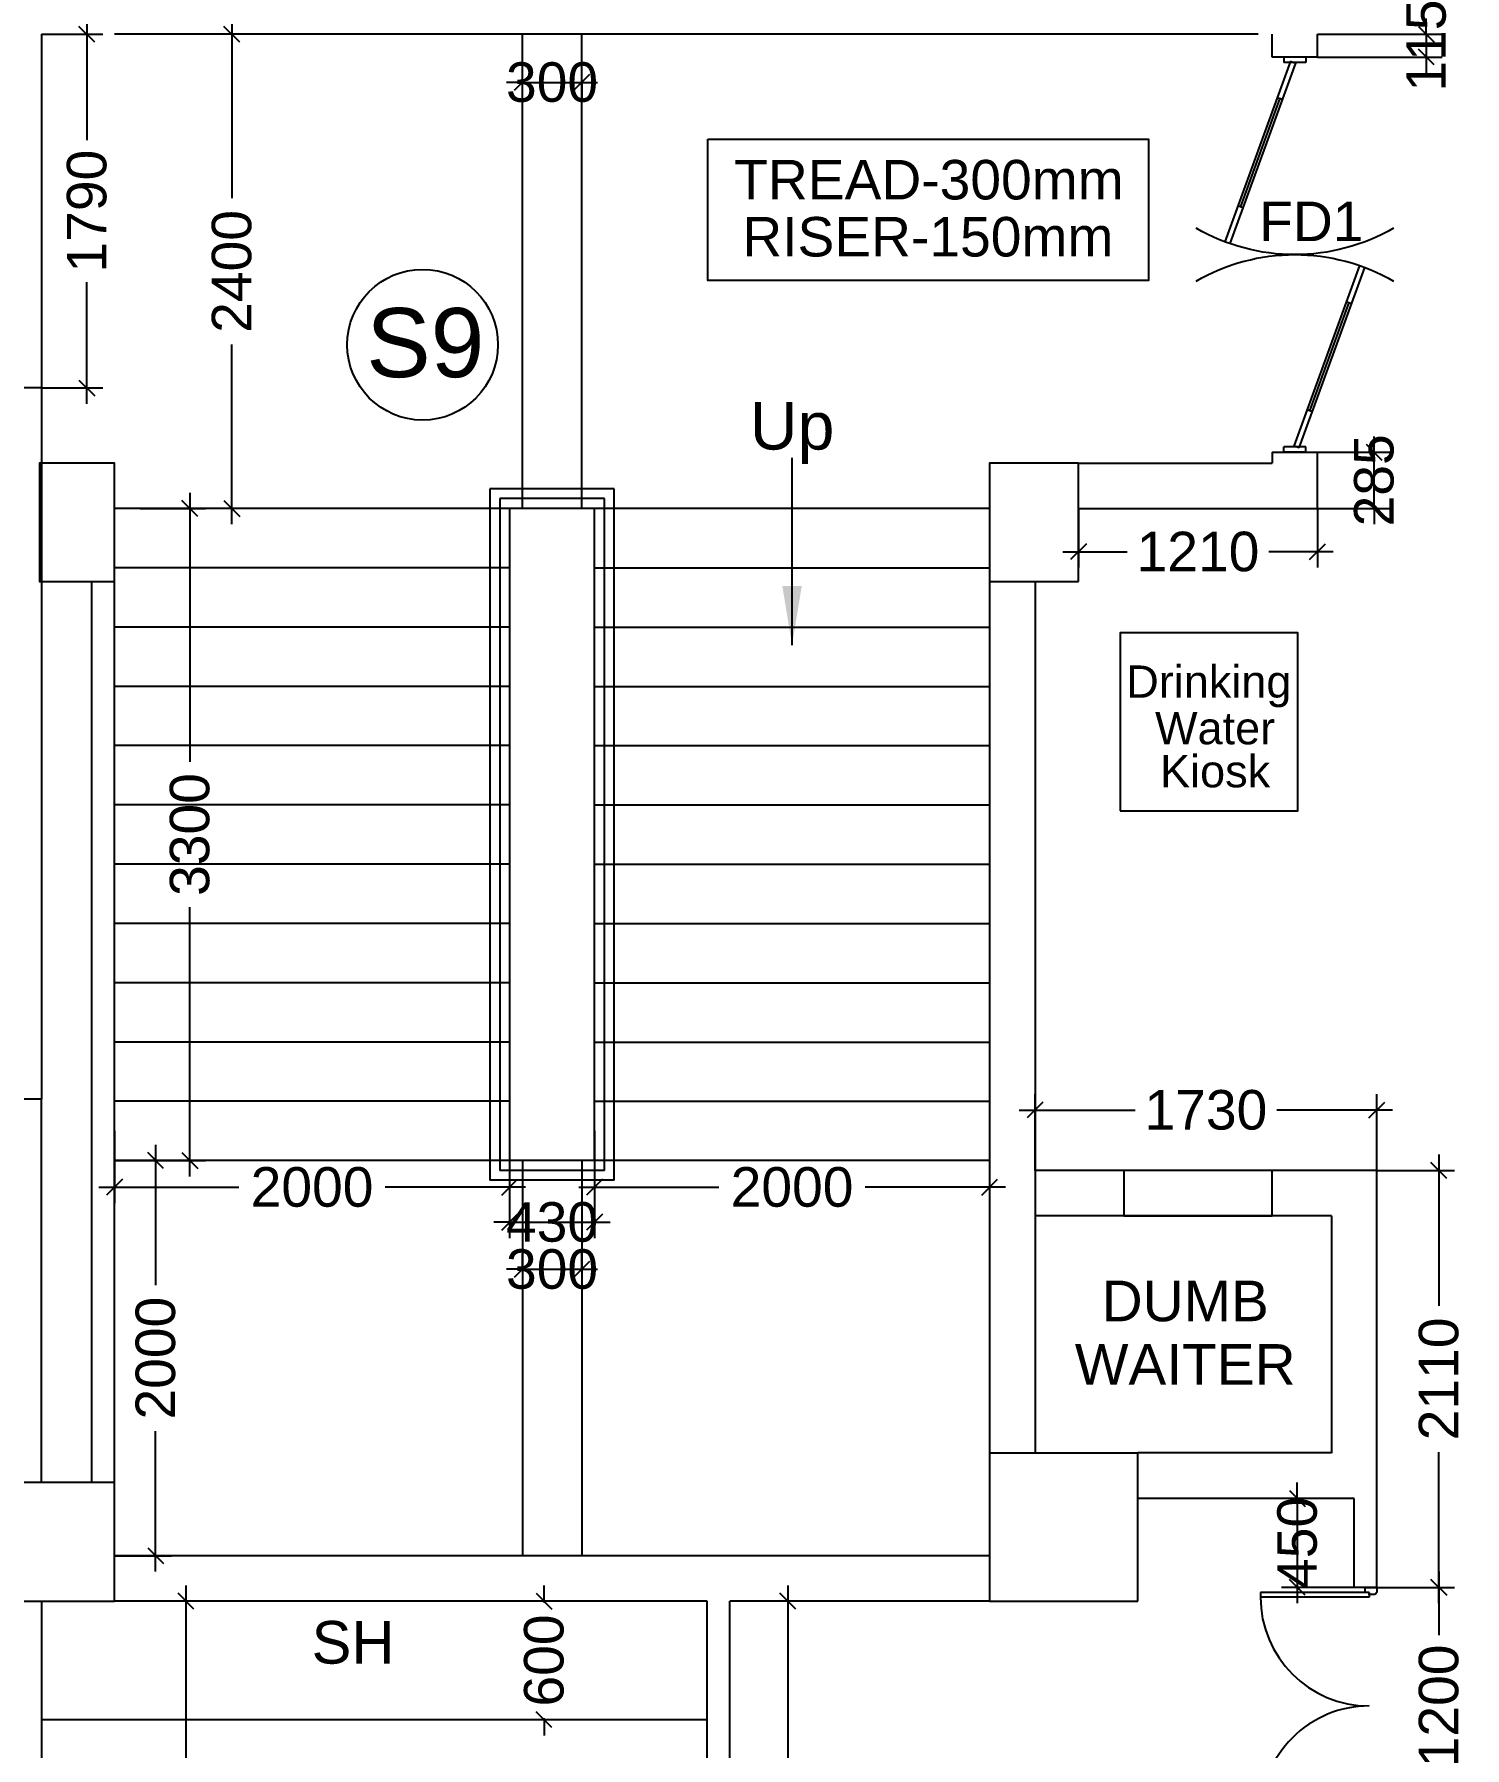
# Model space of a CAD drawing. Extents: x 7897917 to 8423973, y -6487334 to -6173396.
# Drawn here: x 7919118 to 7926359, y -6400766 to -6392095 of the extents above; entities that cross this region are included whole.
import ezdxf
from ezdxf.enums import TextEntityAlignment as Align

# ---------------------------------------------------------------- set-up
doc = ezdxf.new("R2010")
doc.units = 0
doc.header["$LTSCALE"] = 600
doc.header["$MEASUREMENT"] = 0
doc.header["$PDMODE"] = 35
doc.layers.get('0').update_dxf_attribs({"linetype": 'CONTINUOUS'})
doc.layers.get('Defpoints').update_dxf_attribs({"linetype": 'CONTINUOUS'})
for name, color, linetype in [('DOOR', 32, 'CONTINUOUS'), ('Ele Proje.', 7, 'CONTINUOUS'), ('Fire Door', 10, 'CONTINUOUS'), ('LA-column', 3, 'CONTINUOUS'), ('Railing', 21, 'CONTINUOUS'), ('Shleves', 7, 'CONTINUOUS'), ('Stairscase', 7, 'CONTINUOUS'), ('STEPS', 7, 'CONTINUOUS'), ('TEXT', 6, 'CONTINUOUS'), ('Walls', 7, 'CONTINUOUS'), ('Working Dim', 5, 'CONTINUOUS')]:
    doc.layers.add(name, color=color, linetype=linetype)
doc.styles.add('ari', font='arial.ttf')
doc.styles.add('ARIAL', font='arial.ttf')
doc.dimstyles.new('int. dim', dxfattribs={"dimtxt": 450, "dimasz": 80, "dimexe": 80, "dimexo": 0, "dimgap": 70, "dimtad": 0, "dimdec": 0, "dimzin": 12, "dimdsep": 46, "dimtxsty": 'ari', "dimblk": 'OBLIQUE', "dimcen": 2, "dimdle": 80, "dimclrd": 256, "dimclre": 256, "dimclrt": 6, "dimadec": 0, "dimazin": 0, "dimtfac": 1, "dimtdec": 0, "dimtix": 1, "dimtmove": 2, "dimatfit": 3, "dimfxl": 1, "dimtolj": 1, "dimtzin": 0, "dimlwd": -1, "dimlwe": -1, "dimarcsym": 0})

# ---------------------------------------------------------------- blocks, each defined once
blk = doc.blocks.new('_Oblique')
at = {"color": 0, "linetype": 'ByBlock', "lineweight": -2}
blk.add_line((-0.5, -0.5), (0.5, 0.5), dxfattribs=at)
blk = doc.blocks.new('*D1773')
at = {"layer": 'Defpoints', "color": 0, "transparency": 16777216}
for p in [(7919885.8, -6400024.6), (7920015, -6400024.6, 5.1), (7920088.8, -6403239.7, 5.1)]:
    blk.add_point(p, dxfattribs=at)
at = {"layer": 'Working Dim', "transparency": 16777216}
for p, q in [((7920015, -6400024.6), (7919805.8, -6400024.6)), ((7919885.8, -6399944.6), (7919885.8, -6401262.9)), ((7919885.8, -6403319.7), (7919885.8, -6402001.5)), ((7920088.8, -6403239.7), (7919805.8, -6403239.7))]:
    blk.add_line(p, q, dxfattribs=at)
at = {"layer": 'Working Dim', "transparency": 16777216, "xscale": 80, "yscale": 80, "zscale": 80}
for p, rotation in [((7919885.8, -6400024.6), 90), ((7919885.8, -6403239.7), 270)]:
    blk.add_blockref('_Oblique', p, dxfattribs=dict(at, rotation=rotation))
at = {"layer": 'Working Dim', "color": 6, "transparency": 16777216, "insert": (7919885.8, -6401632.2), "char_height": 200, "attachment_point": 5, "rotation": 90, "style": 'ari'}
blk.add_mtext('\\A1;3215', dxfattribs=at)
blk = doc.blocks.new('*D1774')
at = {"layer": 'Defpoints', "color": 0, "transparency": 16777216}
for p in [(7922932.6, -6400024.6), (7923102.4, -6400024.6, 5.1), (7923102.5, -6403239.7, 5.1)]:
    blk.add_point(p, dxfattribs=at)
at = {"layer": 'Working Dim', "transparency": 16777216}
for p, q in [((7923102.4, -6400024.6), (7922852.6, -6400024.6)), ((7922932.6, -6399944.6), (7922932.6, -6401262.8)), ((7922932.6, -6403319.7), (7922932.6, -6402001.5)), ((7923102.5, -6403239.7), (7922852.6, -6403239.7))]:
    blk.add_line(p, q, dxfattribs=at)
at = {"layer": 'Working Dim', "transparency": 16777216, "xscale": 80, "yscale": 80, "zscale": 80}
for p, rotation in [((7922932.6, -6400024.6), 90), ((7922932.6, -6403239.7), 270)]:
    blk.add_blockref('_Oblique', p, dxfattribs=dict(at, rotation=rotation))
at = {"layer": 'Working Dim', "color": 6, "transparency": 16777216, "insert": (7922932.6, -6401632.2), "char_height": 200, "attachment_point": 5, "rotation": 90, "style": 'ari'}
blk.add_mtext('\\A1;3215', dxfattribs=at)
blk = doc.blocks.new('*D1788')
at = {"layer": 'Defpoints', "color": 0, "transparency": 16777216}
for p in [(7919654.3, -6394494.6, -2.7), (7919905.3, -6394494.6), (7919812.1, -6397794.6)]:
    blk.add_point(p, dxfattribs=at)
at = {"layer": 'Working Dim', "transparency": 16777216}
for p, q in [((7919905.3, -6394414.6), (7919905.3, -6395776.4)), ((7919654.3, -6394494.6), (7919985.3, -6394494.6)), ((7919905.3, -6397874.6), (7919905.3, -6396512.9)), ((7919812.1, -6397794.6), (7919985.3, -6397794.6))]:
    blk.add_line(p, q, dxfattribs=at)
at = {"layer": 'Working Dim', "transparency": 16777216, "xscale": 80, "yscale": 80, "zscale": 80}
for p, rotation in [((7919905.3, -6394494.6), 90), ((7919905.3, -6397794.6), 270)]:
    blk.add_blockref('_Oblique', p, dxfattribs=dict(at, rotation=rotation))
at = {"layer": 'Working Dim', "color": 6, "transparency": 16777216, "insert": (7919905.3, -6396144.6), "char_height": 200, "attachment_point": 5, "rotation": 90, "style": 'ari'}
blk.add_mtext('\\A1;3300', dxfattribs=at)
blk = doc.blocks.new('*D1789')
at = {"layer": 'Defpoints', "color": 0, "transparency": 16777216}
for p in [(7919524, -6397794.6, 3), (7919524, -6399794.6, 5.1), (7919732.1, -6399794.6)]:
    blk.add_point(p, dxfattribs=at)
at = {"layer": 'Working Dim', "transparency": 16777216}
for p, q in [((7919732.1, -6397714.6), (7919732.1, -6398424.6)), ((7919524, -6397794.6), (7919812.1, -6397794.6)), ((7919732.1, -6399874.6), (7919732.1, -6399164.6)), ((7919524, -6399794.6), (7919812.1, -6399794.6))]:
    blk.add_line(p, q, dxfattribs=at)
at = {"layer": 'Working Dim', "transparency": 16777216, "xscale": 80, "yscale": 80, "zscale": 80}
for p, rotation in [((7919732.1, -6397794.6), 90), ((7919732.1, -6399794.6), 270)]:
    blk.add_blockref('_Oblique', p, dxfattribs=dict(at, rotation=rotation))
at = {"layer": 'Working Dim', "color": 6, "transparency": 16777216, "insert": (7919732.1, -6398794.6), "char_height": 200, "attachment_point": 5, "rotation": 90, "style": 'ari'}
blk.add_mtext('\\A1;2000', dxfattribs=at)
blk = doc.blocks.new('*D1790')
at = {"layer": 'Defpoints', "color": 0, "transparency": 16777216}
for p in [(7919524, -6397644.8, 2.1), (7921524, -6397644.8, 2.1), (7919524, -6397929.4)]:
    blk.add_point(p, dxfattribs=at)
at = {"layer": 'Working Dim', "transparency": 16777216}
for p, q in [((7919524, -6397644.8), (7919524, -6398009.4)), ((7921524, -6397644.8), (7921524, -6398009.4)), ((7919444, -6397929.4), (7920154, -6397929.4)), ((7921604, -6397929.4), (7920894, -6397929.4))]:
    blk.add_line(p, q, dxfattribs=at)
at = {"layer": 'Working Dim', "transparency": 16777216, "xscale": 80, "yscale": 80, "zscale": 80, "rotation": 180}
blk.add_blockref('_Oblique', (7919524, -6397929.4), dxfattribs=at)
at = {"layer": 'Working Dim', "transparency": 16777216, "xscale": 80, "yscale": 80, "zscale": 80}
blk.add_blockref('_Oblique', (7921524, -6397929.4), dxfattribs=at)
at = {"layer": 'Working Dim', "color": 6, "transparency": 16777216, "insert": (7920524, -6397929.4), "char_height": 200, "attachment_point": 5, "style": 'ari'}
blk.add_mtext('\\A1;2000', dxfattribs=at)
blk = doc.blocks.new('*D1791')
at = {"layer": 'Defpoints', "color": 0, "transparency": 16777216}
for p in [(7921954, -6397644.8, 2.1), (7923954, -6397644.8, 5.1), (7923954, -6397929.4)]:
    blk.add_point(p, dxfattribs=at)
at = {"layer": 'Working Dim', "transparency": 16777216}
for p, q in [((7921954, -6397644.8), (7921954, -6398009.4)), ((7923954, -6397644.8), (7923954, -6398009.4)), ((7921874, -6397929.4), (7922584, -6397929.4)), ((7924034, -6397929.4), (7923324, -6397929.4))]:
    blk.add_line(p, q, dxfattribs=at)
at = {"layer": 'Working Dim', "transparency": 16777216, "xscale": 80, "yscale": 80, "zscale": 80, "rotation": 180}
blk.add_blockref('_Oblique', (7921954, -6397929.4), dxfattribs=at)
at = {"layer": 'Working Dim', "transparency": 16777216, "xscale": 80, "yscale": 80, "zscale": 80}
blk.add_blockref('_Oblique', (7923954, -6397929.4), dxfattribs=at)
at = {"layer": 'Working Dim', "color": 6, "transparency": 16777216, "insert": (7922954, -6397929.4), "char_height": 200, "attachment_point": 5, "style": 'ari'}
blk.add_mtext('\\A1;2000', dxfattribs=at)
blk = doc.blocks.new('A$C15456D16')
at = {"layer": 'Fire Door'}
for p, q in [((978.6, 22.6), (65.1, 355.1)), ((978.6, 22.6), (65.1, 355.1)), ((978.7, 22.6), (65.1, 355.1)), ((969.1, -3.6), (55.6, 329)), ((969.1, -3.6), (55.6, 329)), ((969.2, -3.6), (55.6, 329)), ((247.8, 288.6), (238.3, 262.5)), ((247.8, 288.6), (238.3, 262.5)), ((247.8, 288.6), (238.3, 262.5)), ((791.2, 76), (243, 275.5)), ((791.2, 76), (243, 275.5)), ((791.2, 76), (243, 275.5)), ((795.9, 89.1), (786.4, 63)), ((795.9, 89.1), (786.4, 63)), ((795.9, 89.1), (786.4, 63)), ((-1000, 55.6), (-972.2, 55.6)), ((-1000, -55.6), (-1000, 55.6)), ((-1000, 55.6), (-972.2, 55.6)), ((-1000, -55.6), (-1000, 55.6)), ((-1000, 55.6), (-972.2, 55.6)), ((-1000, -55.6), (-1000, 55.6)), ((-978.6, -22.6), (-969.1, 3.6)), ((-978.6, -22.6), (-969.1, 3.6)), ((-978.6, -22.6), (-969.1, 3.6)), ((-972.2, -55.6), (-972.2, 55.6)), ((-972.2, -55.6), (-972.2, 55.6)), ((-972.2, -55.6), (-972.2, 55.6)), ((-969.1, 3.6), (-55.6, -329)), ((-969.1, 3.6), (-55.6, -329)), ((-969.1, 3.6), (-55.5, -329)), ((978.6, 22.6), (969.1, -3.6)), ((978.6, 22.6), (969.1, -3.6)), ((978.7, 22.6), (969.2, -3.6)), ((1000, 55.6), (972.2, 55.6)), ((972.2, -55.6), (972.2, 55.6)), ((1000, 55.6), (972.2, 55.6)), ((972.2, -55.6), (972.2, 55.6)), ((1000, 55.6), (972.2, 55.6)), ((972.2, -55.6), (972.2, 55.6)), ((1000, -55.6), (1000, 55.6)), ((1000, -55.6), (1000, 55.6)), ((1000, -55.6), (1000, 55.6)), ((-1000, -55.6), (-972.2, -55.6)), ((-1000, -55.6), (-972.2, -55.6)), ((-1000, -55.6), (-972.2, -55.6)), ((-978.6, -22.6), (-65.1, -355.1)), ((-978.6, -22.6), (-65.1, -355.1)), ((-978.6, -22.6), (-65, -355.1)), ((-795.9, -89.1), (-786.4, -63)), ((-795.9, -89.1), (-786.4, -63)), ((-795.9, -89.1), (-786.4, -63)), ((-791.2, -76), (-243, -275.5)), ((-791.2, -76), (-243, -275.5)), ((-791.2, -76), (-243, -275.5)), ((1000, -55.6), (972.2, -55.6)), ((1000, -55.6), (972.2, -55.6)), ((1000, -55.6), (972.2, -55.6)), ((-238.3, -262.5), (-247.8, -288.6)), ((-238.3, -262.5), (-247.8, -288.6)), ((-238.3, -262.5), (-247.8, -288.6))]:
    blk.add_line(p, q, dxfattribs=at)
at = {"layer": 'Fire Door', "extrusion": (0, 0, -1)}
for centre, major_axis, start_param, end_param in [((-1000, 0), (-1000, 0.1), 2.617886, 3.665084), ((-1000, 0), (-1000, 0.1), 2.617886, 3.665084), ((-1000, 0), (-1000, 0.1), 2.617886, 3.665084), ((1000, 0), (1000, 0.1), 2.618102, 3.665299), ((1000, 0), (1000, 0.1), 2.618102, 3.665299), ((1000, 0), (1000, 0.1), 2.618102, 3.665299)]:
    blk.add_ellipse(centre, major_axis=major_axis, ratio=1, start_param=start_param, end_param=end_param, dxfattribs=at)
blk = doc.blocks.new('*D1798')
at = {"layer": 'Defpoints', "color": 0, "transparency": 16777216}
for p in [(7921524, -6397794.6, 3), (7921954, -6397794.6, 3), (7921954, -6398106.6)]:
    blk.add_point(p, dxfattribs=at)
at = {"layer": 'Working Dim', "transparency": 16777216}
for p, q in [((7921524, -6397794.6), (7921524, -6398186.6)), ((7921954, -6397794.6), (7921954, -6398186.6)), ((7921524, -6398106.6), (7921444, -6398106.6)), ((7921524, -6398106.6), (7921954, -6398106.6)), ((7921954, -6398106.6), (7922034, -6398106.6))]:
    blk.add_line(p, q, dxfattribs=at)
at = {"layer": 'Working Dim', "transparency": 16777216, "xscale": 80, "yscale": 80, "zscale": 80}
blk.add_blockref('_Oblique', (7921524, -6398106.6), dxfattribs=at)
at = {"layer": 'Working Dim', "transparency": 16777216, "xscale": 80, "yscale": 80, "zscale": 80, "rotation": 180}
blk.add_blockref('_Oblique', (7921954, -6398106.6), dxfattribs=at)
at = {"layer": 'Working Dim', "color": 6, "transparency": 16777216, "insert": (7921739, -6398106.6), "char_height": 200, "attachment_point": 5, "style": 'ari'}
blk.add_mtext('\\A1;430', dxfattribs=at)
blk = doc.blocks.new('*D1799')
at = {"layer": 'Defpoints', "color": 0, "transparency": 16777216}
for p in [(7921589, -6398344.8, 3), (7921889, -6398344.8, 3), (7921889, -6398344.8)]:
    blk.add_point(p, dxfattribs=at)
at = {"layer": 'Working Dim', "transparency": 16777216}
for p, q in [((7921589, -6398344.8), (7921589, -6398264.8)), ((7921889, -6398344.8), (7921889, -6398264.8)), ((7921589, -6398344.8), (7921509, -6398344.8)), ((7921589, -6398344.8), (7921889, -6398344.8)), ((7921889, -6398344.8), (7921969, -6398344.8))]:
    blk.add_line(p, q, dxfattribs=at)
at = {"layer": 'Working Dim', "transparency": 16777216, "xscale": 80, "yscale": 80, "zscale": 80}
blk.add_blockref('_Oblique', (7921589, -6398344.8), dxfattribs=at)
at = {"layer": 'Working Dim', "transparency": 16777216, "xscale": 80, "yscale": 80, "zscale": 80, "rotation": 180}
blk.add_blockref('_Oblique', (7921889, -6398344.8), dxfattribs=at)
at = {"layer": 'Working Dim', "color": 6, "transparency": 16777216, "insert": (7921739, -6398344.8), "char_height": 200, "attachment_point": 5, "style": 'ari'}
blk.add_mtext('\\A1;300', dxfattribs=at)
blk = doc.blocks.new('*D1800')
at = {"layer": 'Defpoints', "color": 0, "transparency": 16777216}
for p in [(7920117.8, -6392094.8), (7920229.3, -6392094.8), (7920229.3, -6394494.6, -2.4)]:
    blk.add_point(p, dxfattribs=at)
at = {"layer": 'Working Dim', "transparency": 16777216}
for p, q in [((7920117.8, -6392014.8), (7920117.8, -6392924.7)), ((7920229.3, -6392094.8), (7920037.8, -6392094.8)), ((7920117.8, -6394574.6), (7920117.8, -6393664.7)), ((7920229.3, -6394494.6), (7920037.8, -6394494.6))]:
    blk.add_line(p, q, dxfattribs=at)
at = {"layer": 'Working Dim', "transparency": 16777216, "xscale": 80, "yscale": 80, "zscale": 80}
for p, rotation in [((7920117.8, -6392094.8), 90), ((7920117.8, -6394494.6), 270)]:
    blk.add_blockref('_Oblique', p, dxfattribs=dict(at, rotation=rotation))
at = {"layer": 'Working Dim', "color": 6, "transparency": 16777216, "insert": (7920117.8, -6393294.7), "char_height": 200, "attachment_point": 5, "rotation": 90, "style": 'ari'}
blk.add_mtext('\\A1;2400', dxfattribs=at)
blk = doc.blocks.new('*D1801')
at = {"layer": 'Defpoints', "color": 0, "transparency": 16777216}
for p in [(7921589, -6392337.9, 3.1), (7921889, -6392337.9, 3.1), (7921889, -6392337.9)]:
    blk.add_point(p, dxfattribs=at)
at = {"layer": 'Working Dim', "transparency": 16777216}
for p, q in [((7921589, -6392337.9), (7921589, -6392257.9)), ((7921589, -6392337.9), (7921509, -6392337.9)), ((7921589, -6392337.9), (7921889, -6392337.9)), ((7921889, -6392337.9), (7921889, -6392417.9)), ((7921889, -6392337.9), (7921969, -6392337.9))]:
    blk.add_line(p, q, dxfattribs=at)
at = {"layer": 'Working Dim', "transparency": 16777216, "xscale": 80, "yscale": 80, "zscale": 80}
blk.add_blockref('_Oblique', (7921589, -6392337.9), dxfattribs=at)
at = {"layer": 'Working Dim', "transparency": 16777216, "xscale": 80, "yscale": 80, "zscale": 80, "rotation": 180}
blk.add_blockref('_Oblique', (7921889, -6392337.9), dxfattribs=at)
at = {"layer": 'Working Dim', "color": 6, "transparency": 16777216, "insert": (7921739, -6392337.9), "char_height": 200, "attachment_point": 5, "style": 'ari'}
blk.add_mtext('\\A1;300', dxfattribs=at)
blk = doc.blocks.new('*D1802')
at = {"layer": 'Defpoints', "color": 0, "transparency": 16777216}
for p in [(7925614.2, -6394209.7, 2.4), (7925900.3, -6394209.7), (7925614.2, -6394494.7, 2.1)]:
    blk.add_point(p, dxfattribs=at)
at = {"layer": 'Working Dim', "transparency": 16777216}
for p, q in [((7925900.3, -6394209.7), (7925900.3, -6394129.7)), ((7925614.2, -6394209.7), (7925980.3, -6394209.7)), ((7925900.3, -6394494.7), (7925900.3, -6394209.7)), ((7925614.2, -6394494.7), (7925980.3, -6394494.7)), ((7925900.3, -6394494.7), (7925900.3, -6394574.7))]:
    blk.add_line(p, q, dxfattribs=at)
at = {"layer": 'Working Dim', "transparency": 16777216, "xscale": 80, "yscale": 80, "zscale": 80}
for p, rotation in [((7925900.3, -6394209.7), 270), ((7925900.3, -6394494.7), 90)]:
    blk.add_blockref('_Oblique', p, dxfattribs=dict(at, rotation=rotation))
at = {"layer": 'Working Dim', "color": 6, "transparency": 16777216, "insert": (7925900.3, -6394352.2), "char_height": 200, "attachment_point": 5, "rotation": 90, "style": 'ari'}
blk.add_mtext('\\A1;285', dxfattribs=at)
blk = doc.blocks.new('*D1803')
at = {"layer": 'Defpoints', "color": 0, "transparency": 16777216}
for p in [(7925614.1, -6392094.7, 2.4), (7925614.1, -6392209.7, 4.8), (7926164.7, -6392209.7)]:
    blk.add_point(p, dxfattribs=at)
at = {"layer": 'Working Dim', "transparency": 16777216}
for p, q in [((7926164.7, -6392094.7), (7926164.7, -6392014.7)), ((7925614.1, -6392094.7), (7926244.7, -6392094.7)), ((7926164.7, -6392094.7), (7926164.7, -6392209.7)), ((7925614.1, -6392209.7), (7926244.7, -6392209.7)), ((7926164.7, -6392209.7), (7926164.7, -6392289.7))]:
    blk.add_line(p, q, dxfattribs=at)
at = {"layer": 'Working Dim', "transparency": 16777216, "xscale": 80, "yscale": 80, "zscale": 80}
for p, rotation in [((7926164.7, -6392094.7), 270), ((7926164.7, -6392209.7), 90)]:
    blk.add_blockref('_Oblique', p, dxfattribs=dict(at, rotation=rotation))
at = {"layer": 'Working Dim', "color": 6, "transparency": 16777216, "insert": (7926164.7, -6392152.2), "char_height": 200, "attachment_point": 5, "rotation": 90, "style": 'ari'}
blk.add_mtext('\\A1;115', dxfattribs=at)
blk = doc.blocks.new('*D1806')
at = {"layer": 'Defpoints', "color": 0, "transparency": 16777216}
for p in [(7925914.1, -6397539.1), (7924184, -6397844.7), (7925914.1, -6397844.7)]:
    blk.add_point(p, dxfattribs=at)
at = {"layer": 'Working Dim', "transparency": 16777216}
for p, q in [((7924184, -6397844.7), (7924184, -6397459.1)), ((7925914.1, -6397844.7), (7925914.1, -6397459.1)), ((7924104, -6397539.1), (7924690.2, -6397539.1)), ((7925994.1, -6397539.1), (7925407.9, -6397539.1))]:
    blk.add_line(p, q, dxfattribs=at)
at = {"layer": 'Working Dim', "transparency": 16777216, "xscale": 80, "yscale": 80, "zscale": 80, "rotation": 180}
blk.add_blockref('_Oblique', (7924184, -6397539.1), dxfattribs=at)
at = {"layer": 'Working Dim', "transparency": 16777216, "xscale": 80, "yscale": 80, "zscale": 80}
blk.add_blockref('_Oblique', (7925914.1, -6397539.1), dxfattribs=at)
at = {"layer": 'Working Dim', "color": 6, "transparency": 16777216, "insert": (7925049.1, -6397539.1), "char_height": 200, "attachment_point": 5, "style": 'ari'}
blk.add_mtext('\\A1;1730', dxfattribs=at)
blk = doc.blocks.new('*D1807')
at = {"layer": 'Defpoints', "color": 0, "transparency": 16777216}
for p in [(7925914.1, -6397844.7), (7925914.1, -6399954.6), (7926228.2, -6399954.6)]:
    blk.add_point(p, dxfattribs=at)
at = {"layer": 'Working Dim', "transparency": 16777216}
for p, q in [((7926228.2, -6397764.7), (7926228.2, -6398529.6)), ((7925914.1, -6397844.7), (7926308.2, -6397844.7)), ((7926228.2, -6400034.6), (7926228.2, -6399269.6)), ((7925914.1, -6399954.6), (7926308.2, -6399954.6))]:
    blk.add_line(p, q, dxfattribs=at)
at = {"layer": 'Working Dim', "transparency": 16777216, "xscale": 80, "yscale": 80, "zscale": 80}
for p, rotation in [((7926228.2, -6397844.7), 90), ((7926228.2, -6399954.6), 270)]:
    blk.add_blockref('_Oblique', p, dxfattribs=dict(at, rotation=rotation))
at = {"layer": 'Working Dim', "color": 6, "transparency": 16777216, "insert": (7926228.2, -6398899.6), "char_height": 200, "attachment_point": 5, "rotation": 90, "style": 'ari'}
blk.add_mtext('\\A1;2110', dxfattribs=at)
blk = doc.blocks.new('*D1808')
at = {"layer": 'Defpoints', "color": 0, "transparency": 16777216}
for p in [(7925914.1, -6399954.6), (7925914, -6401154.7), (7926228.2, -6401154.7)]:
    blk.add_point(p, dxfattribs=at)
at = {"layer": 'Working Dim', "transparency": 16777216}
for p, q in [((7926228.2, -6399874.6), (7926228.2, -6400195.7)), ((7925914.1, -6399954.6), (7926308.2, -6399954.6)), ((7926228.2, -6401234.7), (7926228.2, -6400913.5)), ((7925914, -6401154.7), (7926308.2, -6401154.7))]:
    blk.add_line(p, q, dxfattribs=at)
at = {"layer": 'Working Dim', "transparency": 16777216, "xscale": 80, "yscale": 80, "zscale": 80}
for p, rotation in [((7926228.2, -6399954.6), 90), ((7926228.2, -6401154.7), 270)]:
    blk.add_blockref('_Oblique', p, dxfattribs=dict(at, rotation=rotation))
at = {"layer": 'Working Dim', "color": 6, "transparency": 16777216, "insert": (7926228.2, -6400554.6), "char_height": 200, "attachment_point": 5, "rotation": 90, "style": 'ari'}
blk.add_mtext('\\A1;1200', dxfattribs=at)
blk = doc.blocks.new('*D1812')
at = {"layer": 'Defpoints', "color": 0, "transparency": 16777216}
for p in [(7919153.8, -6392094.6, -18.5), (7919153.8, -6393884.5, -18.5), (7919384.1, -6393884.5)]:
    blk.add_point(p, dxfattribs=at)
at = {"layer": 'Working Dim', "transparency": 16777216}
for p, q in [((7919384.1, -6392014.6), (7919384.1, -6392630.7)), ((7919153.8, -6392094.6), (7919464.1, -6392094.6)), ((7919384.1, -6393964.5), (7919384.1, -6393348.5)), ((7919153.8, -6393884.5), (7919464.1, -6393884.5))]:
    blk.add_line(p, q, dxfattribs=at)
at = {"layer": 'Working Dim', "transparency": 16777216, "xscale": 80, "yscale": 80, "zscale": 80}
for p, rotation in [((7919384.1, -6392094.6), 90), ((7919384.1, -6393884.5), 270)]:
    blk.add_blockref('_Oblique', p, dxfattribs=dict(at, rotation=rotation))
at = {"layer": 'Working Dim', "color": 6, "transparency": 16777216, "insert": (7919384.1, -6392989.6), "char_height": 200, "attachment_point": 5, "rotation": 90, "style": 'ari'}
blk.add_mtext('\\A1;1790', dxfattribs=at)
blk = doc.blocks.new('Z$W@#1275')
at = {"layer": 'DOOR'}
for p, q in [((73, 1500), (0, 1500)), ((0, 1500), (0, 1467)), ((0, 1467), (2, 1467)), ((11, 1456), (11, 1458)), ((11, 1456), (47, 1456)), ((47, 1467), (736, 1467)), ((47, 1467), (47, 1439)), ((47, 1456), (47, 1467)), ((47, 1467), (73, 1467)), ((47, 1439), (736, 1439)), ((73, 1467), (73, 1500)), ((736, 1467), (736, 1439)), ((0, 33), (2, 33)), ((0, 0), (0, 33)), ((73, 0), (0, 0)), ((11, 44), (11, 42)), ((11, 44), (47, 44)), ((47, 61), (736, 61)), ((47, 33), (47, 61)), ((47, 44), (47, 33)), ((47, 33), (736, 33)), ((47, 33), (73, 33)), ((73, 33), (73, 0)), ((736, 33), (736, 61))]:
    blk.add_line(p, q, dxfattribs=at)
for centre, start, end in [((11, 1467), 180, 270), ((11, 33), 90, 180)]:
    blk.add_arc(centre, 9.13, start, end, dxfattribs=at)
at = {"layer": 'DOOR', "color": 145}
for centre, start, end in [((47, 1439), 270, 0), ((47, 61), 0, 90)]:
    blk.add_arc(centre, 689, start, end, dxfattribs=at)
blk = doc.blocks.new('*D1816')
at = {"layer": 'Defpoints', "color": 0, "transparency": 16777216}
for p in [(7925799.1, -6399504.5), (7925511.8, -6399954.7), (7925799, -6399954.7)]:
    blk.add_point(p, dxfattribs=at)
at = {"layer": 'Working Dim', "transparency": 16777216}
for p, q in [((7925799.1, -6399504.5), (7925431.8, -6399504.5)), ((7925511.8, -6399504.5), (7925511.8, -6399424.5)), ((7925511.8, -6399504.5), (7925511.8, -6399954.7)), ((7925799, -6399954.7), (7925431.8, -6399954.7)), ((7925511.8, -6399954.7), (7925511.8, -6400034.7))]:
    blk.add_line(p, q, dxfattribs=at)
at = {"layer": 'Working Dim', "transparency": 16777216, "xscale": 80, "yscale": 80, "zscale": 80}
for p, rotation in [((7925511.8, -6399504.5), 270), ((7925511.8, -6399954.7), 90)]:
    blk.add_blockref('_Oblique', p, dxfattribs=dict(at, rotation=rotation))
at = {"layer": 'Working Dim', "color": 6, "transparency": 16777216, "insert": (7925511.8, -6399729.6), "char_height": 200, "attachment_point": 5, "rotation": 90, "style": 'ari'}
blk.add_mtext('\\A1;450', dxfattribs=at)
blk = doc.blocks.new('*D1817')
at = {"layer": 'Defpoints', "color": 0, "transparency": 16777216}
for p in [(7921732, -6400024.6), (7921698.5, -6400624.6), (7921732, -6400624.6)]:
    blk.add_point(p, dxfattribs=at)
at = {"layer": 'Working Dim', "transparency": 16777216}
for p, q in [((7921732, -6400024.6), (7921618.5, -6400024.6)), ((7921698.5, -6400024.6), (7921698.5, -6399944.6)), ((7921698.5, -6400024.6), (7921698.5, -6400033.5)), ((7921732, -6400624.6), (7921618.5, -6400624.6)), ((7921698.5, -6400624.6), (7921698.5, -6400615.8)), ((7921698.5, -6400624.6), (7921698.5, -6400704.6))]:
    blk.add_line(p, q, dxfattribs=at)
at = {"layer": 'Working Dim', "transparency": 16777216, "xscale": 80, "yscale": 80, "zscale": 80}
for p, rotation in [((7921698.5, -6400024.6), 270), ((7921698.5, -6400624.6), 90)]:
    blk.add_blockref('_Oblique', p, dxfattribs=dict(at, rotation=rotation))
at = {"layer": 'Working Dim', "color": 6, "transparency": 16777216, "insert": (7921698.5, -6400324.6), "char_height": 200, "attachment_point": 5, "rotation": 90, "style": 'ari'}
blk.add_mtext('\\A1;600', dxfattribs=at)
blk = doc.blocks.new('A$C02430674')
at = {"layer": 'Shleves', "color": 10, "style": 'ARIAL'}
blk.add_text('SH', height=720, dxfattribs=at).set_placement((-753, 322, -97))
blk = doc.blocks.new('*D2386')
at = {"layer": 'Defpoints', "color": 0, "transparency": 16777216}
for p in [(7924404, -6394494.7, 4.5), (7925614.2, -6394494.7, 4.5), (7925614.2, -6394713.5)]:
    blk.add_point(p, dxfattribs=at)
at = {"layer": 'Working Dim', "transparency": 16777216}
for p, q in [((7924404, -6394494.7), (7924404, -6394793.5)), ((7925614.2, -6394494.7), (7925614.2, -6394793.5)), ((7924324, -6394713.5), (7924650.2, -6394713.5)), ((7925694.2, -6394713.5), (7925368, -6394713.5))]:
    blk.add_line(p, q, dxfattribs=at)
at = {"layer": 'Working Dim', "transparency": 16777216, "xscale": 80, "yscale": 80, "zscale": 80, "rotation": 180}
blk.add_blockref('_Oblique', (7924404, -6394713.5), dxfattribs=at)
at = {"layer": 'Working Dim', "transparency": 16777216, "xscale": 80, "yscale": 80, "zscale": 80}
blk.add_blockref('_Oblique', (7925614.2, -6394713.5), dxfattribs=at)
at = {"layer": 'Working Dim', "color": 6, "transparency": 16777216, "insert": (7925009.1, -6394713.5), "char_height": 200, "attachment_point": 5, "style": 'ari'}
blk.add_mtext('\\A1;1210', dxfattribs=at)

msp = doc.modelspace()

# ---------------------------------------------------------------- linework, layer by layer
msp.add_circle((7921083.691, -6393665.753), 381.426)
at = {"layer": 'DOOR', "linetype": 'Continuous', "elevation": 2.39}
msp.add_lwpolyline([(7925384.066, -6397844.712), (7924634.066, -6397844.712), (7924634.066, -6398074.712), (7925384.066, -6398074.712)], close=True, dxfattribs=at)
at = {"layer": 'Ele Proje.', "color": 1}
for p, q in [((7919153.817, -6392094.63, 9.681), (7919153.817, -6393884.512, 9.681)), ((7919153.817, -6393884.512, 9.681), (7918474.009, -6393884.516, 9.681)), ((7919153.817, -6397484.516, 9.681), (7918474.009, -6397484.516, 9.681)), ((7919153.817, -6399424.545, 9.681), (7919153.817, -6397484.516, 9.681))]:
    msp.add_line(p, q, dxfattribs=at)
at = {"layer": 'LA-column', "color": 2}
for points in [[(7919523.907, -6394864.616), (7919523.907, -6394264.616), (7919143.907, -6394264.616), (7919143.907, -6394864.616)], [(7924703.996, -6400024.625), (7924703.996, -6399274.625), (7923953.996, -6399274.625), (7923953.996, -6400024.625)], [(7919523.907, -6400024.616), (7919523.907, -6399424.616), (7918923.907, -6399424.616), (7918923.907, -6400024.616)]]:
    msp.add_lwpolyline(points, close=True, dxfattribs=at)
at = {"layer": 'LA-column', "color": 2, "elevation": 2.092}
msp.add_lwpolyline([(7924403.907, -6394864.625), (7924403.907, -6394264.625), (7923953.907, -6394264.625), (7923953.907, -6394864.625)], close=True, dxfattribs=at)
at = {"layer": 'Railing', "linetype": 'Continuous'}
for p, q in [((7922053.997, -6394394.618, 0.298), (7921423.997, -6394394.618, 0.298)), ((7921423.997, -6394394.618, -0.045), (7921423.997, -6397894.631, 0.303)), ((7922003.997, -6394444.618, 0.298), (7921473.997, -6394444.618, 0.298)), ((7921473.997, -6394444.618, -0.05), (7921473.997, -6397844.631, 0.298)), ((7922003.997, -6397844.631, 0.304), (7922003.997, -6394444.618, -0.05)), ((7922053.997, -6397894.631, 0.309), (7922053.997, -6394394.618, -0.056)), ((7919409.087, -6399424.733, 2.39), (7919409.087, -6394864.73, 2.39)), ((7919524.087, -6399424.733, 2.39), (7919524.087, -6394864.73, 2.39))]:
    msp.add_line(p, q, dxfattribs=at)
at = {"layer": 'Railing', "linetype": 'Continuous', "elevation": 2.39}
msp.add_lwpolyline([(7924614.291, -6396024.194), (7925514.291, -6396024.194), (7925514.291, -6395124.194), (7924614.291, -6395124.194)], close=True, dxfattribs=at)
at = {"layer": 'Railing', "linetype": 'Continuous', "elevation": 0.298}
for points in [[(7922003.997, -6397844.631), (7921473.997, -6397844.631)], [(7922053.997, -6397894.631), (7921423.997, -6397894.631)]]:
    msp.add_lwpolyline(points, dxfattribs=at)
at = {"layer": 'Stairscase', "color": 7, "linetype": 'Continuous'}
for p, q in [((7921588.997, -6394494.618, 5.441), (7921588.997, -6392094.769, 5.441)), ((7921888.997, -6394494.618, 5.441), (7921888.997, -6392094.769, 5.441)), ((7921523.997, -6394494.618, -0.05), (7919523.997, -6394494.618, -0.05)), ((7921953.997, -6394494.618, 7.521), (7921523.997, -6394494.618, 7.521)), ((7921523.997, -6394494.618, -0.05), (7921523.997, -6397794.631, 5.429)), ((7923953.997, -6394494.618, 7.521), (7921953.997, -6394494.618, 7.521)), ((7921523.997, -6394794.618, -0.05), (7919523.997, -6394794.618, -0.05)), ((7921953.997, -6394794.618, 7.521), (7923953.997, -6394794.618, 7.521)), ((7921523.997, -6395094.618, -0.05), (7919523.997, -6395094.618, -0.05)), ((7921953.997, -6395094.618, 7.521), (7923953.997, -6395094.618, 7.521)), ((7921523.997, -6395394.618, -0.05), (7919523.997, -6395394.618, -0.05)), ((7921953.997, -6395394.618, 7.521), (7923953.997, -6395394.618, 7.521)), ((7921523.997, -6395694.618, -0.05), (7919523.997, -6395694.618, -0.05)), ((7921953.997, -6395694.618, 7.521), (7923953.997, -6395694.618, 7.521)), ((7921523.997, -6395994.618, -0.05), (7919523.997, -6395994.618, -0.05)), ((7921953.997, -6395994.618, 7.521), (7923953.997, -6395994.618, 7.521)), ((7921523.997, -6396294.618, -0.05), (7919523.997, -6396294.618, -0.05)), ((7921953.997, -6396294.618, 7.521), (7923953.997, -6396294.618, 7.521)), ((7921523.997, -6396594.618, -0.05), (7919523.997, -6396594.618, -0.05)), ((7921953.997, -6396594.618, 7.521), (7923953.997, -6396594.618, 7.521)), ((7921523.997, -6396894.618, -0.05), (7919523.997, -6396894.618, -0.05)), ((7921953.997, -6396894.618, 7.521), (7923953.997, -6396894.618, 7.521)), ((7921523.997, -6397194.618, -0.05), (7919523.997, -6397194.618, -0.05)), ((7921953.997, -6397194.618, 7.521), (7923953.997, -6397194.618, 7.521)), ((7921523.997, -6397494.618, -0.05), (7919523.997, -6397494.618, -0.05)), ((7921953.997, -6397494.618, 7.521), (7923953.997, -6397494.618, 7.521)), ((7921523.997, -6397794.631, 5.429), (7919523.997, -6397794.631, 5.429)), ((7921953.997, -6397794.631, 5.429), (7921523.997, -6397794.631, 5.429)), ((7921953.997, -6397794.631, 5.429), (7921523.997, -6397794.631, 5.429)), ((7921588.997, -6397794.631, 5.429), (7921588.997, -6399794.631, 5.429)), ((7921888.997, -6397794.631, 5.429), (7921888.997, -6399794.631, 5.429)), ((7923953.997, -6397794.631, 5.429), (7921953.997, -6397794.631, 5.429))]:
    msp.add_line(p, q, dxfattribs=at)
at = {"layer": 'Stairscase', "color": 7, "linetype": 'Continuous', "elevation": -0.05}
msp.add_lwpolyline([(7921953.997, -6397794.631), (7921953.997, -6394494.618)], dxfattribs=at)
at = {"layer": 'STEPS'}
msp.add_lwpolyline([(7922527.426, -6392624.973), (7924759.074, -6392624.973), (7924759.074, -6393340.554), (7922527.426, -6393340.554)], close=True, dxfattribs=at)
at = {"layer": 'Walls', "linetype": 'Continuous'}
for p, q in [((7925314.044, -6392094.769, 2.39), (7919523.997, -6392094.769, 2.39)), ((7925384.132, -6392209.679, 7.169), (7925384.132, -6392094.679, 4.779)), ((7925614.132, -6392209.679, 7.169), (7925614.132, -6392094.679, 4.779)), ((7925614.132, -6392209.679, 7.169), (7925384.132, -6392209.679, 7.169)), ((7925384.224, -6394209.66, 4.481), (7925384.224, -6394264.69, 4.481)), ((7925384.224, -6394209.678, 4.779), (7925614.221, -6394209.679, 4.779)), ((7925614.221, -6394494.691, 4.481), (7925614.221, -6394209.66, 4.481)), ((7924403.997, -6394264.688, 4.481), (7925384.224, -6394264.69, 4.481)), ((7925614.221, -6394264.691, 4.481), (7925614.232, -6394264.691, 4.481)), ((7924403.997, -6394494.688, 4.481), (7925614.231, -6394494.691, 4.481)), ((7923953.997, -6394864.689, 2.39), (7923953.997, -6399274.574, 2.39)), ((7924183.997, -6394864.689, 2.39), (7924183.997, -6399274.574, 2.39)), ((7925914.136, -6397844.712, 2.39), (7924183.997, -6397844.712, 2.39)), ((7925914.131, -6399504.503, 2.39), (7925914.136, -6397844.712, 2.39)), ((7925684.135, -6398074.712, 2.39), (7924183.997, -6398074.712, 2.39)), ((7925684.135, -6398074.712, 2.39), (7925684.135, -6399274.712, 2.39)), ((7925683.825, -6399274.574, 2.39), (7924704.086, -6399274.574, 2.39)), ((7925799.133, -6399504.504, 2.39), (7924704.086, -6399504.517, 2.39)), ((7925799.047, -6399954.684, 2.39), (7925799.054, -6399504.504, 2.39)), ((7925914.129, -6399954.56, 2.39), (7925914.131, -6399504.503, 2.39)), ((7923954.086, -6399794.631, 2.39), (7919523.907, -6399794.631, 2.39)), ((7922523.907, -6400024.599, 2.39), (7919523.907, -6400024.633, 2.39)), ((7922523.907, -6403239.806, 2.39), (7922523.907, -6400024.599, 2.39)), ((7923954.086, -6400024.583, 2.39), (7922638.907, -6400024.598, 2.39)), ((7922638.907, -6403239.806, 2.39), (7922638.907, -6400024.598, 2.39)), ((7925914.047, -6399954.684, 2.39), (7925799.047, -6399954.684, 2.39)), ((7922523.914, -6400624.599, 2.39), (7919154.087, -6400624.638, 2.39))]:
    msp.add_line(p, q, dxfattribs=at)
at = {"layer": 'Walls', "color": 8}
msp.add_line((7919153.817, -6393884.516, 9.681), (7919154.197, -6397484.516, 32.823), dxfattribs=at)
at = {"layer": 'Walls'}
msp.add_line((7919154.087, -6400024.733, 2.39), (7919154.087, -6403089.736, 2.39), dxfattribs=at)

# ---------------------------------------------------------------- block references
at = {"layer": 'DOOR', "xscale": 0.8000117540359497, "yscale": 0.8000117540359497, "zscale": 0.8000117540359497, "rotation": 180}
msp.add_blockref('Z$W@#1275', (7925914.053, -6399954.684, 2.39), dxfattribs=at)
at = {"layer": 'Fire Door', "color": 3, "lineweight": 0, "rotation": 90}
msp.add_blockref('A$C15456D16', (7925499.223, -6393209.697, 4.779), dxfattribs=at)
at = {"layer": 'Shleves', "color": 10, "xscale": 0.3000000044703484, "yscale": 0.3000000044703484, "zscale": 0.3000000044703484}
msp.add_blockref('A$C02430674', (7920747.89, -6400437.237, 2.39), dxfattribs=at)

# ---------------------------------------------------------------- texts
at = {"layer": 'Fire Door', "style": 'ARIAL'}
msp.add_text('FD1', height=200, dxfattribs=at).set_placement((7925582.977, -6393141.614, 4.779), align=Align.CENTER)
at = {"layer": 'Stairscase', "color": 7, "linetype": 'Continuous', "style": 'ARIAL'}
msp.add_text('Up', height=240, dxfattribs=at).set_placement((7922954.212, -6394196.296, -0.05), align=Align.CENTER)
at = {"layer": 'STEPS', "color": 6, "style": 'ARIAL'}
msp.add_text('S9', height=350, dxfattribs=at).set_placement((7921097.418, -6393830.137), align=Align.CENTER)
at = {"layer": 'TEXT', "color": 7, "style": 'ARIAL'}
for s, height, p in [('TREAD-300mm', 200, (7923647.013, -6392930.588)), ('RISER-150mm', 200, (7923641.479, -6393219.259)), ('Drinking ', 163.2, (7925095.716, -6395452.222, 2.39)), ('Water', 163.2, (7925095.716, -6395687.885, 2.39)), ('Kiosk', 163.2, (7925095.716, -6395905.749, 2.39))]:
    msp.add_text(s, height=height, dxfattribs=at).set_placement(p, align=Align.CENTER)
at = {"layer": 'TEXT', "color": 10, "style": 'ARIAL'}
for s, p in [('DUMB', (7924944.514, -6398607.883, 2.39)), ('WAITER', (7924944.514, -6398929.398, 2.39))]:
    msp.add_text(s, height=205.77, dxfattribs=at).set_placement(p, align=Align.CENTER)

# ---------------------------------------------------------------- dimensions: what is measured, and where the dimension line sits
at = {"layer": 'Working Dim'}
for base, p1, p2, angle, override, picture, middle in [((7926164.69, -6392209.679, 2.39), (7925614.134, -6392094.679, 4.779), (7925614.134, -6392209.679, 7.169), 90, {"dimtxt": 200, "dimarcsym": 1}, '*D1803', (7926164.69, -6392152.179, 2.39)), ((7919384.103, -6393884.512, 28.15), (7919153.817, -6392094.63, 9.681), (7919153.817, -6393884.512, 9.681), 270, {"dimtxt": 200, "dimarcsym": 1}, '*D1812', (7919384.103, -6392989.571, 28.15)), ((7920117.801, -6392094.769, 2.39), (7920229.274, -6394494.618, -0.05), (7920229.274, -6392094.769, 2.39), 90, {"dimtxt": 200, "dimarcsym": 1}, '*D1800', (7920117.801, -6393294.694, 2.39)), ((7925900.324, -6394209.679, 2.39), (7925614.231, -6394494.691, 4.481), (7925614.232, -6394209.679, 4.779), 90, {"dimtxt": 200, "dimarcsym": 1}, '*D1802', (7925900.324, -6394352.185, 2.39)), ((7919905.273, -6394494.618, 2.39), (7919812.105, -6397794.631, 2.39), (7919654.35, -6394494.618, -0.294), 90, {"dimtxt": 200}, '*D1788', (7919905.273, -6396144.624, 2.39)), ((7919732.105, -6399794.631, 2.39), (7919523.997, -6397794.631, 5.429), (7919523.997, -6399794.631, 7.521), 90, {"dimtxt": 200}, '*D1789', (7919732.105, -6398794.631, 2.39)), ((7926228.21, -6399954.56, 2.39), (7925914.136, -6397844.712, 2.39), (7925914.129, -6399954.56, 2.39), 90, {"dimtxt": 200, "dimarcsym": 1}, '*D1807', (7926228.21, -6398899.636, 2.39)), ((7925511.779, -6399954.684, 2.39), (7925799.054, -6399504.504, 2.39), (7925799.047, -6399954.684, 2.39), 90, {"dimtxt": 200, "dimarcsym": 1}, '*D1816', (7925511.779, -6399729.594, 2.39)), ((7926228.21, -6401154.684, 2.39), (7925914.129, -6399954.56, 2.39), (7925914.046, -6401154.684, 2.39), 90, {"dimtxt": 200, "dimarcsym": 1}, '*D1808', (7926228.21, -6400554.622, 2.39)), ((7919885.75, -6400024.628, 2.39), (7920088.85, -6403239.724, 7.521), (7920015.031, -6400024.628, 7.521), 90, {"dimtxt": 200}, '*D1773', (7919885.75, -6401632.176, 2.39)), ((7921698.537, -6400624.608, 2.39), (7921731.98, -6400024.608, 2.39), (7921731.987, -6400624.608, 2.39), 90, {"dimtxt": 200, "dimarcsym": 1}, '*D1817', (7921698.537, -6400324.608, 2.39)), ((7922932.551, -6400024.592, 2.39), (7923102.452, -6403239.724, 7.521), (7923102.415, -6400024.592, 7.521), 90, {"dimtxt": 200}, '*D1774', (7922932.551, -6401632.158, 2.39))]:
    dim = msp.add_linear_dim(base=base, p1=p1, p2=p2, angle=angle, dimstyle='int. dim', override=override, dxfattribs=at)
    dim.commit()
    dim.dimension.update_dxf_attribs({"geometry": picture, "text_midpoint": middle})
for base, p1, p2, override, picture, middle in [((7921888.997, -6392337.931, 2.39), (7921588.997, -6392337.931, 5.441), (7921888.997, -6392337.931, 5.441), {"dimtxt": 200, "dimarcsym": 1}, '*D1801', (7921738.997, -6392337.931, 2.39)), ((7925614.221, -6394713.5), (7924403.997, -6394494.688, 4.481), (7925614.221, -6394494.69, 4.481), {"dimtxt": 200, "dimarcsym": 1}, '*D2386', (7925009.109, -6394713.5)), ((7925914.136, -6397539.089, 2.39), (7924183.997, -6397844.712, 2.39), (7925914.136, -6397844.712, 2.39), {"dimtxt": 200, "dimarcsym": 1}, '*D1806', (7925049.066, -6397539.089, 2.39)), ((7919523.997, -6397929.401, 2.39), (7921523.997, -6397644.768, 4.489), (7919523.997, -6397644.768, 4.489), {"dimtxt": 200}, '*D1790', (7920523.997, -6397929.401, 2.39)), ((7923953.997, -6397929.401, 2.39), (7921953.997, -6397644.765, 4.489), (7923953.997, -6397644.768, 7.521), {"dimtxt": 200}, '*D1791', (7922953.997, -6397929.401, 2.39)), ((7921953.997, -6398106.578, 2.39), (7921523.997, -6397794.631, 5.429), (7921953.997, -6397794.631, 5.429), {"dimtxt": 200, "dimarcsym": 1}, '*D1798', (7921738.997, -6398106.578, 2.39)), ((7921888.997, -6398344.815, 2.39), (7921588.997, -6398344.815, 5.429), (7921888.997, -6398344.815, 5.429), {"dimtxt": 200, "dimarcsym": 1}, '*D1799', (7921738.997, -6398344.815, 2.39))]:
    dim = msp.add_linear_dim(base=base, p1=p1, p2=p2, dimstyle='int. dim', override=override, dxfattribs=at)
    dim.commit()
    dim.dimension.update_dxf_attribs({"geometry": picture, "text_midpoint": middle})

# ---------------------------------------------------------------- leaders
at = {"layer": 'Stairscase', "color": 7, "linetype": 'Continuous'}
msp.add_leader([(7922953.997, -6395186.37, -0.05), (7922953.997, -6394237.494, -0.05)], dimstyle='int. dim', override={"dimasz": 300, "dimgap": 70, "dimtad": 0, "dimclrd": 256}, dxfattribs=at)

doc.saveas('drawing.dxf')
